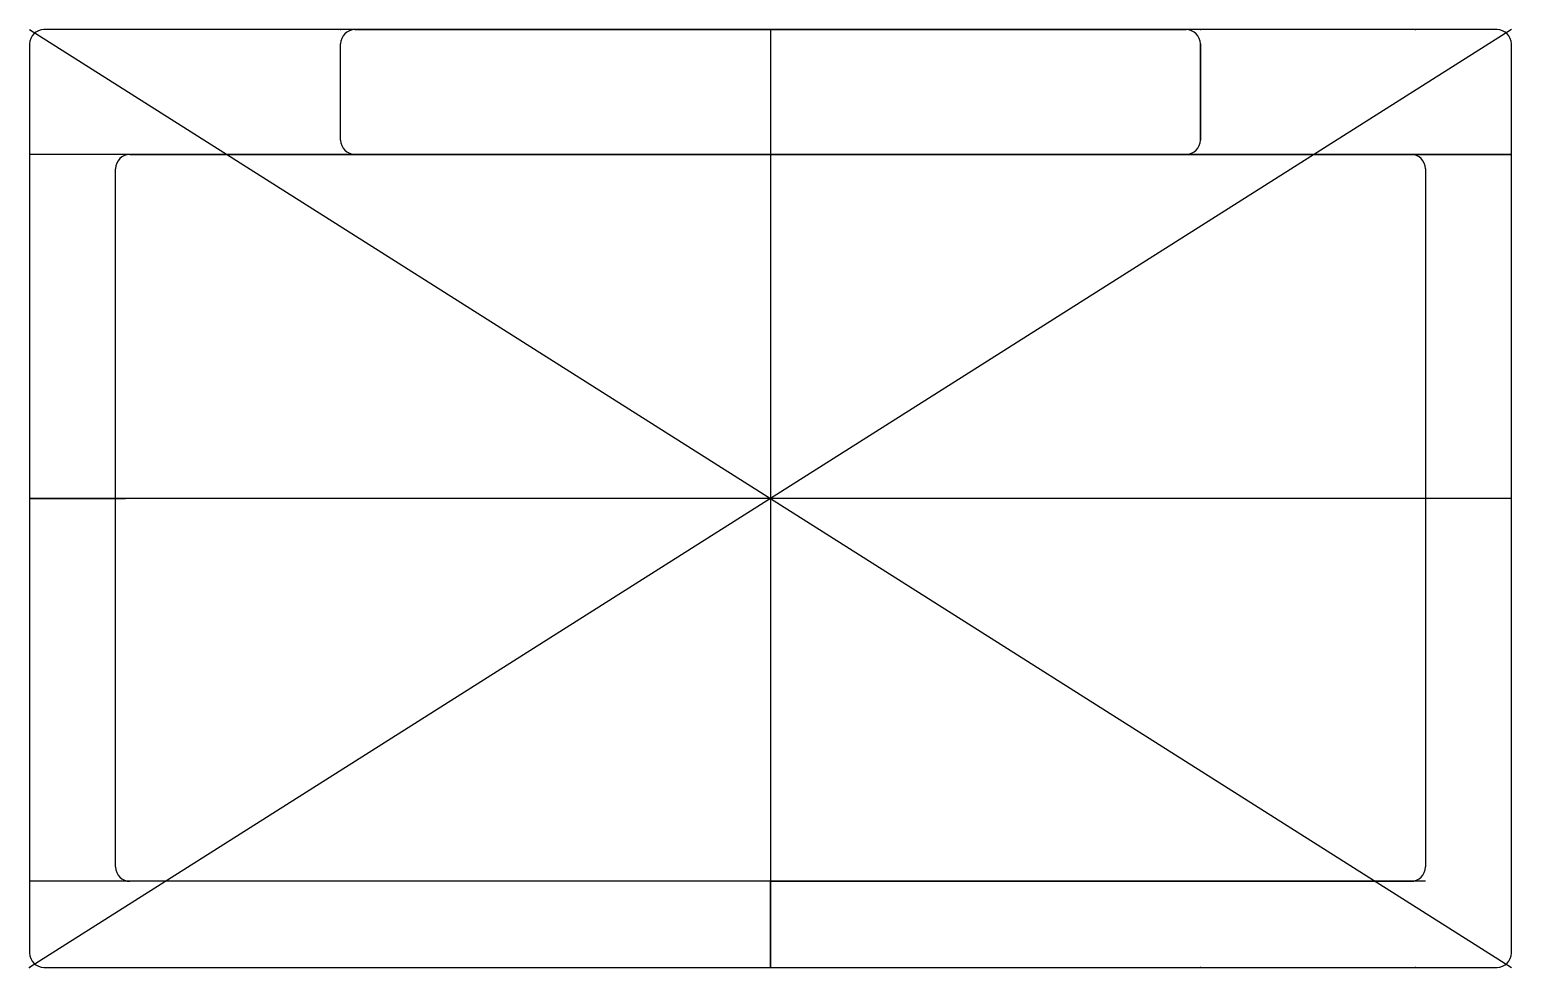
# Model space of a CAD drawing. Header units: centimetres. Extents: x 0 to 5.17, y 0 to 3.27.
import ezdxf

# ---------------------------------------------------------------- set-up
doc = ezdxf.new("R2010")
doc.units = ezdxf.units.CM
doc.header["$MEASUREMENT"] = 0
for name, color, linetype in [('Fire_Base v8_Sketch1', 7, 'Continuous'), ('Fire_Base v8_Sketch2', 7, 'Continuous'), ('Fire_Base v8_Sketch3', 7, 'Continuous')]:
    doc.layers.add(name, color=color, linetype=linetype)

msp = doc.modelspace()

# ---------------------------------------------------------------- linework, layer by layer
at = {"layer": 'Fire_Base v8_Sketch1'}
for p, q in [((5.17, 3.27), (0, 0)), ((0, 3.27), (5.17, 0)), ((5.12, 3.27), (0.05, 3.27)), ((2.585, 3.27), (2.585, 0)), ((2.585, 3.27), (2.585, 2.835)), ((0, 3.22), (0, 0.05)), ((5.17, 0.05), (5.17, 3.22)), ((2.585, 2.835), (0, 2.835)), ((0.35, 2.835), (4.82, 2.835)), ((2.585, 2.835), (5.17, 2.835)), ((0.3, 0.35), (0.3, 2.785)), ((4.87, 2.785), (4.87, 0.35)), ((0, 1.635), (0.335, 1.635)), ((5.17, 1.635), (0, 1.635)), ((5.17, 1.635), (4.835, 1.635)), ((2.585, 0.3), (0, 0.3)), ((4.87, 0.3), (0.35, 0.3)), ((2.585, 0), (2.585, 0.3)), ((2.585, 0.3), (4.82, 0.3)), ((0.05, 0), (5.12, 0))]:
    msp.add_line(p, q, dxfattribs=at)
for centre, start, end in [((0.05, 3.22), 90, 180), ((5.12, 3.22), 360, 90), ((0.35, 2.785), 90, 180), ((4.82, 2.785), 0, 90), ((0.35, 0.35), 180, 270), ((4.82, 0.35), 270, 0), ((0.05, 0.05), 180, 270), ((5.12, 0.05), 270, 0)]:
    msp.add_arc(centre, 0.05, start, end, dxfattribs=at)
for p in [(4.835, 3.27), (2.585, 1.635), (0, 0), (0, 0), (4.835, 0)]:
    msp.add_point(p, dxfattribs=at)
at = {"layer": 'Fire_Base v8_Sketch2'}
for p, q in [((5.12, 3.27, 0.5), (0.05, 3.27, 0.5)), ((1.135, 3.27, 0.5), (4.035, 3.27, 0.5)), ((0, 3.22, 0.5), (0, 0.05, 0.5)), ((1.085, 2.885, 0.5), (1.085, 3.22, 0.5)), ((4.085, 3.22, 0.5), (4.085, 2.885, 0.5)), ((5.17, 0.05, 0.5), (5.17, 3.22, 0.5)), ((5.17, 2.835, 0.5), (0, 2.835, 0.5)), ((0.35, 2.835, 0.5), (4.82, 2.835, 0.5)), ((4.035, 2.835, 0.5), (1.135, 2.835, 0.5)), ((0.3, 0.35, 0.5), (0.3, 2.785, 0.5)), ((4.87, 2.785, 0.5), (4.87, 0.35, 0.5)), ((4.82, 0.3, 0.5), (0.35, 0.3, 0.5)), ((0.05, 0, 0.5), (5.12, 0, 0.5))]:
    msp.add_line(p, q, dxfattribs=at)
for centre, start, end in [((0.05, 3.22, 0.5), 90, 180), ((1.135, 3.22, 0.5), 90, 180), ((4.035, 3.22, 0.5), 0, 90), ((5.12, 3.22, 0.5), 360, 90), ((1.135, 2.885, 0.5), 180, 270), ((4.035, 2.885, 0.5), 270, 0), ((0.35, 2.785, 0.5), 90, 180), ((4.82, 2.785, 0.5), 0, 90), ((0.35, 0.35, 0.5), 180, 270), ((4.82, 0.35, 0.5), 270, 0), ((0.05, 0.05, 0.5), 180, 270), ((5.12, 0.05, 0.5), 270, 0)]:
    msp.add_arc(centre, 0.05, start, end, dxfattribs=at)
for p in [(1.085, 3.27, 0.5), (1.085, 3.27, 0.5), (4.085, 3.27, 0.5), (4.085, 3.27, 0.5), (1.085, 2.835, 0.5), (0, 0, 0.5)]:
    msp.add_point(p, dxfattribs=at)
at = {"layer": 'Fire_Base v8_Sketch3'}
for p, q in [((4.085, 3.22, 1), (4.085, 2.885, 1)), ((4.085, 2.885, 0.5), (4.085, 3.22, 0.5)), ((4.085, 3.22, 0.75), (4.085, 2.885, 0.75)), ((4.085, 3.22, 0.5), (4.085, 3.22, 1)), ((4.085, 2.885, 1), (4.085, 3.22, 0.5)), ((4.085, 3.22, 1), (4.085, 2.885, 0.5)), ((4.085, 2.885, 1), (4.085, 2.885, 0.5))]:
    msp.add_line(p, q, dxfattribs=at)
at = {"layer": 'Fire_Base v8_Sketch3', "extrusion": (1, 0, 0)}
msp.add_circle((3.0525, 0.75, 4.085), 0.08, dxfattribs=at)
at = {"layer": 'Fire_Base v8_Sketch3'}
for p in [(4.085, 3.0525, 0.75), (4.085, 0)]:
    msp.add_point(p, dxfattribs=at)

doc.saveas('drawing.dxf')
